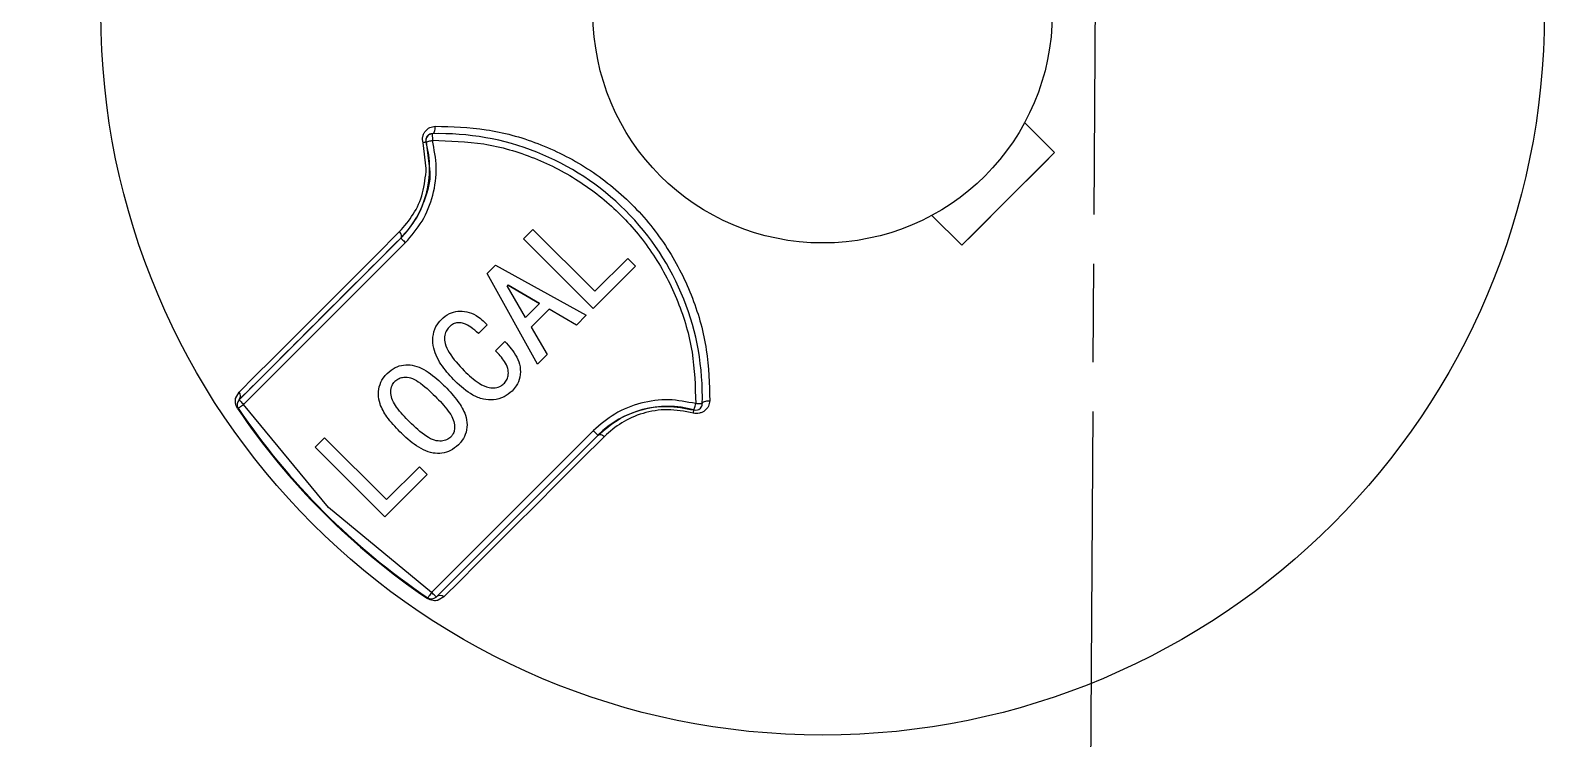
# Model space of a CAD drawing. Header units: millimetres. Extents: x 2003 to 4439, y 563 to 2285.
# Drawn here: x 2655.33 to 2702.08, y 1976.37 to 1997.94 of the extents above; entities that cross this region are included whole.
import ezdxf

# ---------------------------------------------------------------- set-up
doc = ezdxf.new("R2010")
doc.units = ezdxf.units.MM
doc.linetypes.add('AM_ISO08W050', pattern=[18, 12, -1.5, 3, -1.5])
doc.layers.add('AM_7', color=4, linetype='AM_ISO08W050', lineweight=25)

msp = doc.modelspace()

# ---------------------------------------------------------------- linework, layer by layer
at = {"color": 7, "linetype": 'Continuous', "lineweight": 25}
for p, q in [((2685.627, 1995.139), (2686.541, 1994.226)), ((2685.627, 1995.139), (2685.627, 1995.139)), ((2667.387, 1993.74), (2667.286, 1994.523)), ((2667.372, 1994.598), (2667.372, 1994.598)), ((2667.379, 1994.544), (2667.488, 1993.737)), ((2667.566, 1994.798), (2667.572, 1994.598)), ((2683.712, 1991.397), (2686.541, 1994.226)), ((2683.712, 1991.397), (2682.799, 1992.311)), ((2682.799, 1992.311), (2682.799, 1992.311)), ((2682.799, 1992.311), (2683.712, 1991.397)), ((2670.352, 1991.596), (2670.637, 1991.881)), ((2670.637, 1991.881), (2672.522, 1989.995)), ((2661.678, 1986.687), (2666.61, 1991.619)), ((2661.819, 1986.545), (2666.752, 1991.478)), ((2666.61, 1991.619), (2666.61, 1991.619)), ((2672.473, 1989.474), (2670.352, 1991.596)), ((2672.473, 1989.474), (2670.352, 1991.596)), ((2683.712, 1991.397), (2683.712, 1991.397)), ((2669.247, 1990.541), (2669.496, 1990.789)), ((2669.496, 1990.789), (2672.262, 1989.263)), ((2673.763, 1990.765), (2672.473, 1989.474)), ((2673.763, 1990.765), (2672.473, 1989.474)), ((2672.522, 1989.995), (2673.527, 1991)), ((2673.527, 1991), (2673.763, 1990.765)), ((2670.773, 1987.775), (2669.247, 1990.541)), ((2670.773, 1987.775), (2669.247, 1990.541)), ((2669.88, 1990.181), (2669.855, 1990.157)), ((2669.88, 1990.181), (2669.855, 1990.157)), ((2670.414, 1989.201), (2669.855, 1990.157)), ((2669.855, 1990.157), (2669.855, 1990.157)), ((2669.88, 1990.181), (2670.835, 1989.623)), ((2669.88, 1990.181), (2669.88, 1990.181)), ((2670.835, 1989.623), (2669.88, 1990.181)), ((2670.835, 1989.623), (2670.414, 1989.201)), ((2671.133, 1989.45), (2670.587, 1988.904)), ((2671.133, 1989.45), (2670.587, 1988.904)), ((2670.835, 1989.623), (2670.835, 1989.623)), ((2671.964, 1988.966), (2671.133, 1989.45)), ((2671.133, 1989.45), (2671.133, 1989.45)), ((2671.964, 1988.966), (2671.133, 1989.45)), ((2672.473, 1989.474), (2672.473, 1989.474)), ((2668.081, 1988.904), (2668.081, 1988.904)), ((2669.247, 1988.978), (2668.975, 1988.705)), ((2669.247, 1988.978), (2668.975, 1988.705)), ((2670.587, 1988.904), (2671.071, 1988.073)), ((2670.587, 1988.904), (2670.587, 1988.904)), ((2672.262, 1989.263), (2671.964, 1988.966)), ((2672.262, 1989.263), (2671.964, 1988.966)), ((2671.964, 1988.966), (2671.964, 1988.966)), ((2668.975, 1988.705), (2668.975, 1988.705)), ((2669.496, 1988.184), (2669.781, 1988.47)), ((2667.974, 1988.366), (2667.974, 1988.366)), ((2671.071, 1988.073), (2670.773, 1987.775)), ((2671.071, 1988.073), (2670.773, 1987.775)), ((2669.882, 1987.602), (2669.882, 1987.602)), ((2670.773, 1987.775), (2670.773, 1987.775)), ((2666.431, 1987.254), (2666.431, 1987.254)), ((2668.267, 1987.254), (2668.267, 1987.254)), ((2661.575, 1986.731), (2661.681, 1986.923)), ((2661.619, 1986.546), (2661.619, 1986.546)), ((2661.678, 1986.687), (2661.678, 1986.687)), ((2664.408, 1983.407), (2661.819, 1986.545)), ((2666.328, 1986.752), (2666.328, 1986.752)), ((2667.66, 1986.795), (2667.66, 1986.795)), ((2670.004, 1986.956), (2670.004, 1986.956)), ((2675.802, 1986.792), (2675.802, 1986.792)), ((2661.653, 1986.434), (2661.633, 1986.42)), ((2668.22, 1986.055), (2668.22, 1986.055)), ((2666.58, 1985.716), (2666.58, 1985.716)), ((2672.479, 1985.75), (2667.547, 1980.818)), ((2672.621, 1985.609), (2667.688, 1980.676)), ((2664, 1985.244), (2664.285, 1985.529)), ((2666.121, 1983.123), (2664, 1985.244)), ((2666.121, 1983.123), (2664, 1985.244)), ((2664.285, 1985.529), (2666.171, 1983.644)), ((2668.367, 1985.319), (2668.367, 1985.319)), ((2666.171, 1983.644), (2667.176, 1984.649)), ((2667.176, 1984.649), (2667.411, 1984.413)), ((2667.411, 1984.413), (2666.121, 1983.123)), ((2667.411, 1984.413), (2666.121, 1983.123)), ((2667.547, 1980.818), (2664.408, 1983.407)), ((2666.121, 1983.123), (2666.121, 1983.123)), ((2667.421, 1980.632), (2667.435, 1980.652)), ((2667.924, 1980.68), (2667.746, 1980.582))]:
    msp.add_line(p, q, dxfattribs=at)
at = {"color": 7, "linetype": 'Continuous', "lineweight": 25, "flags": 128}
for points in [[(2667.566, 1994.798), (2667.587, 1994.803), (2667.606, 1994.816), (2667.623, 1994.838), (2667.638, 1994.867), (2667.649, 1994.902), (2667.656, 1994.942), (2667.658, 1994.983), (2667.657, 1995.026)], [(2667.379, 1994.544), (2667.383, 1994.545), (2667.394, 1994.548), (2667.412, 1994.553), (2667.436, 1994.56), (2667.465, 1994.568), (2667.498, 1994.577), (2667.534, 1994.587), (2667.572, 1994.598)], [(2686.541, 1994.226), (2686.188, 1993.873), (2685.834, 1993.519), (2685.48, 1993.165), (2685.126, 1992.811), (2684.772, 1992.457), (2684.419, 1992.104), (2684.065, 1991.75), (2683.712, 1991.397)], [(2661.681, 1986.923), (2662.164, 1987.405), (2662.686, 1987.927), (2663.247, 1988.488), (2663.846, 1989.087), (2664.479, 1989.72), (2665.146, 1990.388), (2665.845, 1991.087), (2666.574, 1991.815)], [(2666.61, 1991.619), (2666.622, 1991.636), (2666.629, 1991.656), (2666.632, 1991.679), (2666.629, 1991.704), (2666.622, 1991.731), (2666.61, 1991.76), (2666.594, 1991.788), (2666.574, 1991.815)], [(2666.61, 1991.619), (2666.613, 1991.617), (2666.621, 1991.609), (2666.634, 1991.596), (2666.652, 1991.578), (2666.673, 1991.557), (2666.698, 1991.532), (2666.724, 1991.506), (2666.752, 1991.478)], [(2661.653, 1986.433), (2661.657, 1986.436), (2661.666, 1986.442), (2661.681, 1986.452), (2661.702, 1986.466), (2661.727, 1986.483), (2661.756, 1986.503), (2661.787, 1986.524), (2661.819, 1986.545)], [(2661.678, 1986.687), (2661.68, 1986.684), (2661.688, 1986.676), (2661.701, 1986.663), (2661.719, 1986.645), (2661.741, 1986.624), (2661.765, 1986.6), (2661.791, 1986.573), (2661.819, 1986.545)], [(2675.545, 1986.378), (2675.546, 1986.382), (2675.549, 1986.393), (2675.554, 1986.411), (2675.561, 1986.435), (2675.569, 1986.464), (2675.578, 1986.497), (2675.588, 1986.533), (2675.599, 1986.571)], [(2675.799, 1986.565), (2675.795, 1986.565), (2675.784, 1986.565), (2675.765, 1986.566), (2675.74, 1986.567), (2675.71, 1986.568), (2675.675, 1986.569), (2675.638, 1986.57), (2675.599, 1986.571)], [(2675.799, 1986.565), (2675.804, 1986.585), (2675.818, 1986.605), (2675.84, 1986.622), (2675.869, 1986.637), (2675.904, 1986.647), (2675.943, 1986.654), (2675.984, 1986.657), (2676.027, 1986.656)], [(2672.621, 1985.609), (2672.618, 1985.612), (2672.61, 1985.62), (2672.597, 1985.633), (2672.579, 1985.65), (2672.558, 1985.672), (2672.533, 1985.696), (2672.507, 1985.723), (2672.479, 1985.75)], [(2672.621, 1985.609), (2672.637, 1985.621), (2672.657, 1985.628), (2672.68, 1985.631), (2672.705, 1985.628), (2672.733, 1985.621), (2672.761, 1985.609), (2672.789, 1985.593), (2672.816, 1985.573)], [(2672.816, 1985.573), (2672.088, 1984.844), (2671.389, 1984.145), (2670.721, 1983.478), (2670.088, 1982.844), (2669.49, 1982.246), (2668.928, 1981.685), (2668.406, 1981.163), (2667.924, 1980.68)], [(2667.547, 1980.818), (2667.525, 1980.786), (2667.504, 1980.754), (2667.484, 1980.726), (2667.467, 1980.701), (2667.454, 1980.68), (2667.443, 1980.665), (2667.437, 1980.655), (2667.435, 1980.652)], [(2667.688, 1980.676), (2667.685, 1980.679), (2667.677, 1980.687), (2667.664, 1980.7), (2667.647, 1980.718), (2667.625, 1980.739), (2667.601, 1980.764), (2667.574, 1980.79), (2667.547, 1980.818)]]:
    msp.add_lwpolyline(points, dxfattribs=at)
at = {"color": 7, "linetype": 'Continuous', "lineweight": 25}
for radius in [22, 7]:
    msp.add_circle((2679.469, 1998.468), radius, dxfattribs=at)
for centre, radius, start, end in [((2646.47, 2035.674), 91.48, 295.79271, 180), ((2646.47, 2035.674), 91.48, 180, 290.22656), ((2646.47, 2035.674), 91.441, 295.84596, 351.20762), ((2646.47, 2035.674), 90.976, 296.50811, 351.20762), ((2646.47, 2035.674), 86.42, 299.88973, 350.7957), ((2664.489, 1993.741), 3, 315, 15.531), ((2667.486, 1993.864), 0.688, 98.909, 106.876), ((2667.572, 1994.598), 0.2, 135, 195.531), ((2667.572, 1994.598), 0.2, 91.6906, 135), ((2667.802, 1986.801), 8, 358.3094, 91.6906), ((2661.819, 1986.545), 0.2, 135, 214.039), ((2661.541, 1986.807), 0.182, 318.6226, 39.5362), ((2675.599, 1986.571), 0.2, 315, 358.3094), ((2679.469, 1998.468), 21.524, 214.039, 235.961), ((2679.469, 1998.468), 21.5, 214.039, 235.961), ((2674.742, 1983.488), 3, 74.469, 135), ((2674.865, 1986.485), 0.689, 343.1243, 351.0894), ((2675.599, 1986.571), 0.2, 254.469, 315), ((2667.547, 1980.818), 0.2, 235.961, 315), ((2667.808, 1980.54), 0.182, 50.5221, 130.0859)]:
    msp.add_arc(centre, radius, start, end, dxfattribs=at)
for points in [[(2740.21, 2035.674), (2740.123, 2032.607), (2739.949, 2026.471), (2738.546, 2017.357), (2736.321, 2008.419), (2733.213, 1999.744), (2729.275, 1991.414), (2724.537, 1983.511), (2719.049, 1976.11), (2712.861, 1969.283), (2706.034, 1963.096), (2698.633, 1957.607), (2690.73, 1952.87), (2682.4, 1948.931), (2673.725, 1945.823), (2664.787, 1943.598), (2655.673, 1942.195), (2649.538, 1942.021), (2646.47, 1941.934)], [(2744.144, 2024.885), (2743.619, 2021.233), (2742.571, 2013.93), (2739.452, 2003.287), (2735.244, 1993.044), (2729.888, 1983.343), (2723.484, 1974.304), (2716.102, 1966.042), (2707.84, 1958.661), (2698.801, 1952.256), (2689.1, 1946.901), (2678.857, 1942.693), (2668.214, 1939.573), (2660.911, 1938.525), (2657.259, 1938.001)], [(2743.941, 2018.342), (2743.255, 2015.048), (2741.882, 2008.46), (2738.561, 1998.907), (2734.357, 1989.724), (2729.222, 1981.021), (2723.232, 1972.884), (2716.445, 1965.4), (2708.931, 1958.644), (2700.769, 1952.69), (2692.044, 1947.591), (2682.843, 1943.427), (2673.277, 1940.147), (2666.682, 1938.803), (2663.385, 1938.13)], [(2666.61, 1991.619), (2665.646, 1990.655), (2663.717, 1988.726), (2662.357, 1987.367), (2661.678, 1986.687)]]:
    msp.add_open_spline(points, degree=3, dxfattribs=at)
for points, knots in [([(2688.754, 1961.602), (2690.932, 1962.876), (2695.917, 1965.79), (2702.982, 1971.444), (2709.946, 1978.276), (2716.065, 1985.886), (2721.288, 1994.134), (2725.516, 2002.929), (2728.793, 2012.137), (2730.068, 2018.512), (2730.706, 2021.7)], [0, 0, 0, 0, 0.099849, 0.228442, 0.357035, 0.485628, 0.614221, 0.742814, 0.871407, 1, 1, 1, 1]), ([(2667.286, 1994.523), (2667.28, 1994.555), (2667.266, 1994.619), (2667.278, 1994.715), (2667.308, 1994.804), (2667.373, 1994.904), (2667.487, 1994.999), (2667.6, 1995.017), (2667.657, 1995.026)], [0, 0, 0, 0, 0.123692, 0.250213, 0.373441, 0.501044, 0.749966, 1, 1, 1, 1]), ([(2667.657, 1995.026), (2668.172, 1995.013), (2669.2, 1994.989), (2670.797, 1994.553), (2672.326, 1993.791), (2673.691, 1992.692), (2674.79, 1991.328), (2675.553, 1989.798), (2675.99, 1988.201), (2676.014, 1987.171), (2676.027, 1986.656)], [0, 0, 0, 0, 0.125198, 0.2499957, 0.3751716, 0.4997698, 0.6246825, 0.749695, 0.8746376, 1, 1, 1, 1]), ([(2666.752, 1991.478), (2666.933, 1991.689), (2667.301, 1992.117), (2667.617, 1992.918), (2667.736, 1993.771), (2667.626, 1994.325), (2667.572, 1994.598)], [0, 0, 0, 0, 0.245589, 0.5, 0.754411, 1, 1, 1, 1]), ([(2667.566, 1994.798), (2667.557, 1994.797), (2667.531, 1994.795), (2667.481, 1994.779), (2667.43, 1994.744), (2667.393, 1994.693), (2667.375, 1994.643), (2667.37, 1994.593), (2667.376, 1994.56), (2667.379, 1994.544)], [0, 0, 0, 0, 0.0858052, 0.25106, 0.5005164, 0.655876, 0.7885052, 0.9015382, 1, 1, 1, 1]), ([(2667.572, 1994.598), (2668.097, 1994.582), (2669.158, 1994.552), (2670.701, 1994.098), (2672.122, 1993.361), (2673.355, 1992.354), (2674.363, 1991.121), (2675.099, 1989.7), (2675.553, 1988.156), (2675.584, 1987.096), (2675.599, 1986.571)], [0, 0, 0, 0, 0.123694, 0.25, 0.376306, 0.5, 0.623694, 0.75, 0.876306, 1, 1, 1, 1]), ([(2666.574, 1991.815), (2666.719, 1991.982), (2667.009, 1992.316), (2667.312, 1992.975), (2667.362, 1993.485), (2667.387, 1993.74)], [0, 0, 0, 0, 0.33293, 0.666707, 1, 1, 1, 1]), ([(2667.488, 1993.737), (2667.488, 1993.735), (2667.528, 1993.445), (2667.389, 1992.908), (2667.1, 1992.18), (2666.78, 1991.814), (2666.61, 1991.619)], [0, 0, 0, 0, 0.0026935, 0.3414816, 0.6510181, 1, 1, 1, 1]), ([(2667.846, 1989.139), (2667.924, 1989.205), (2668.072, 1989.329), (2668.35, 1989.399), (2668.633, 1989.385), (2668.956, 1989.256), (2669.139, 1989.082), (2669.247, 1988.978)], [0, 0, 0, 0, 0.190602, 0.35935, 0.52722, 0.719557, 1, 1, 1, 1]), ([(2668.267, 1987.254), (2668.131, 1987.4), (2667.855, 1987.695), (2667.609, 1988.165), (2667.571, 1988.596), (2667.652, 1988.913), (2667.786, 1989.069), (2667.846, 1989.139)], [0, 0, 0, 0, 0.278953, 0.561275, 0.716356, 0.872487, 1, 1, 1, 1]), ([(2668.081, 1988.904), (2668.049, 1988.865), (2667.977, 1988.78), (2667.932, 1988.599), (2667.958, 1988.37), (2668.137, 1987.996), (2668.373, 1987.751), (2668.54, 1987.576)], [0, 0, 0, 0, 0.0972515, 0.2128757, 0.3462685, 0.5366234, 1, 1, 1, 1]), ([(2668.975, 1988.705), (2668.901, 1988.774), (2668.767, 1988.9), (2668.56, 1989.014), (2668.382, 1989.048), (2668.243, 1989.022), (2668.145, 1988.963), (2668.098, 1988.919), (2668.081, 1988.904)], [0, 0, 0, 0, 0.29136, 0.535096, 0.673308, 0.812563, 0.935255, 1, 1, 1, 1]), ([(2668.975, 1988.705), (2668.901, 1988.774), (2668.767, 1988.9), (2668.56, 1989.014), (2668.382, 1989.048), (2668.243, 1989.022), (2668.145, 1988.963), (2668.098, 1988.919), (2668.081, 1988.904)], [0, 0, 0, 0, 0.29136, 0.535096, 0.673308, 0.812563, 0.935255, 1, 1, 1, 1]), ([(2669.781, 1988.47), (2669.915, 1988.317), (2670.117, 1988.087), (2670.264, 1987.696), (2670.252, 1987.385), (2670.157, 1987.128), (2670.048, 1987.006), (2670.004, 1986.956)], [0, 0, 0, 0, 0.351866, 0.532632, 0.714759, 0.884894, 1, 1, 1, 1]), ([(2669.768, 1987.192), (2669.8, 1987.232), (2669.862, 1987.31), (2669.894, 1987.473), (2669.884, 1987.663), (2669.746, 1987.919), (2669.595, 1988.079), (2669.496, 1988.184)], [0, 0, 0, 0, 0.132852, 0.257107, 0.423406, 0.622223, 1, 1, 1, 1]), ([(2666.58, 1985.716), (2666.443, 1985.862), (2666.203, 1986.117), (2665.972, 1986.511), (2665.907, 1986.862), (2665.957, 1987.158), (2666.077, 1987.364), (2666.169, 1987.461), (2666.196, 1987.489)], [0, 0, 0, 0, 0.29336, 0.511467, 0.658407, 0.805673, 0.942273, 1, 1, 1, 1]), ([(2666.196, 1987.489), (2666.273, 1987.556), (2666.418, 1987.681), (2666.691, 1987.763), (2666.969, 1987.755), (2667.353, 1987.615), (2667.677, 1987.365), (2667.895, 1987.153), (2667.957, 1987.093)], [0, 0, 0, 0, 0.148277, 0.278554, 0.408484, 0.552088, 0.872274, 1, 1, 1, 1]), ([(2668.54, 1987.576), (2668.686, 1987.437), (2668.91, 1987.221), (2669.255, 1987.057), (2669.49, 1987.045), (2669.656, 1987.094), (2669.736, 1987.163), (2669.768, 1987.192)], [0, 0, 0, 0, 0.421141, 0.650944, 0.779664, 0.909635, 1, 1, 1, 1]), ([(2666.878, 1986.013), (2666.739, 1986.158), (2666.544, 1986.362), (2666.35, 1986.66), (2666.294, 1986.879), (2666.311, 1987.071), (2666.375, 1987.194), (2666.42, 1987.242), (2666.431, 1987.254)], [0, 0, 0, 0, 0.411241, 0.579386, 0.722749, 0.866004, 0.96618, 1, 1, 1, 1]), ([(2666.431, 1987.254), (2666.471, 1987.286), (2666.551, 1987.351), (2666.722, 1987.386), (2666.931, 1987.365), (2667.27, 1987.173), (2667.496, 1986.954), (2667.66, 1986.795)], [0, 0, 0, 0, 0.104522, 0.209348, 0.351191, 0.528915, 1, 1, 1, 1]), ([(2666.431, 1987.254), (2666.471, 1987.286), (2666.551, 1987.351), (2666.722, 1987.386), (2666.931, 1987.365), (2667.27, 1987.173), (2667.496, 1986.954), (2667.66, 1986.795)], [0, 0, 0, 0, 0.104522, 0.209348, 0.351191, 0.528915, 1, 1, 1, 1]), ([(2667.957, 1987.093), (2668.095, 1986.947), (2668.34, 1986.685), (2668.579, 1986.284), (2668.646, 1985.926), (2668.597, 1985.634), (2668.478, 1985.437), (2668.392, 1985.345), (2668.367, 1985.319)], [0, 0, 0, 0, 0.292886, 0.524338, 0.670134, 0.816655, 0.945975, 1, 1, 1, 1]), ([(2670.004, 1986.956), (2669.926, 1986.891), (2669.76, 1986.752), (2669.443, 1986.676), (2669.109, 1986.692), (2668.691, 1986.866), (2668.436, 1987.099), (2668.267, 1987.254)], [0, 0, 0, 0, 0.153253, 0.324924, 0.478859, 0.655839, 1, 1, 1, 1]), ([(2670.004, 1986.956), (2669.926, 1986.891), (2669.76, 1986.752), (2669.443, 1986.676), (2669.109, 1986.692), (2668.691, 1986.866), (2668.436, 1987.099), (2668.267, 1987.254)], [0, 0, 0, 0, 0.153253, 0.324924, 0.478859, 0.655839, 1, 1, 1, 1]), ([(2661.633, 1986.42), (2661.625, 1986.433), (2661.608, 1986.46), (2661.582, 1986.52), (2661.559, 1986.621), (2661.569, 1986.688), (2661.575, 1986.731)], [0, 0, 0, 0, 0.1152277, 0.2337581, 0.5018731, 1, 1, 1, 1]), ([(2667.66, 1986.795), (2667.798, 1986.65), (2667.996, 1986.444), (2668.194, 1986.146), (2668.256, 1985.939), (2668.251, 1985.766), (2668.203, 1985.637), (2668.153, 1985.579), (2668.131, 1985.554)], [0, 0, 0, 0, 0.409684, 0.583644, 0.725379, 0.843759, 0.932231, 1, 1, 1, 1]), ([(2675.599, 1986.571), (2675.326, 1986.625), (2674.772, 1986.735), (2673.919, 1986.615), (2673.118, 1986.3), (2672.69, 1985.932), (2672.479, 1985.75)], [0, 0, 0, 0, 0.245589, 0.5, 0.754411, 1, 1, 1, 1]), ([(2676.027, 1986.656), (2676.018, 1986.599), (2676.001, 1986.486), (2675.906, 1986.372), (2675.805, 1986.307), (2675.717, 1986.277), (2675.621, 1986.265), (2675.556, 1986.278), (2675.524, 1986.285)], [0, 0, 0, 0, 0.249602, 0.498296, 0.625589, 0.748629, 0.875722, 1, 1, 1, 1]), ([(2672.621, 1985.609), (2672.815, 1985.778), (2673.181, 1986.095), (2673.909, 1986.401), (2674.712, 1986.538), (2675.273, 1986.43), (2675.545, 1986.378)], [0, 0, 0, 0, 0.265019, 0.500067, 0.757342, 1, 1, 1, 1]), ([(2675.524, 1986.285), (2675.261, 1986.334), (2674.736, 1986.433), (2673.977, 1986.298), (2673.317, 1986.011), (2672.983, 1985.719), (2672.816, 1985.573)], [0, 0, 0, 0, 0.249812, 0.499845, 0.75024, 1, 1, 1, 1]), ([(2668.367, 1985.319), (2668.289, 1985.252), (2668.143, 1985.126), (2667.865, 1985.045), (2667.577, 1985.053), (2667.186, 1985.194), (2666.859, 1985.445), (2666.642, 1985.656), (2666.58, 1985.716)], [0, 0, 0, 0, 0.146535, 0.278399, 0.409738, 0.559567, 0.875154, 1, 1, 1, 1]), ([(2668.367, 1985.319), (2668.289, 1985.252), (2668.143, 1985.126), (2667.865, 1985.045), (2667.577, 1985.053), (2667.186, 1985.194), (2666.859, 1985.445), (2666.642, 1985.656), (2666.58, 1985.716)], [0, 0, 0, 0, 0.146535, 0.278399, 0.409738, 0.559567, 0.875154, 1, 1, 1, 1]), ([(2668.131, 1985.554), (2668.091, 1985.522), (2668.01, 1985.456), (2667.833, 1985.422), (2667.618, 1985.442), (2667.271, 1985.633), (2667.042, 1985.854), (2666.878, 1986.013)], [0, 0, 0, 0, 0.102727, 0.209545, 0.355438, 0.53569, 1, 1, 1, 1]), ([(2667.746, 1980.582), (2667.742, 1980.579), (2667.706, 1980.558), (2667.62, 1980.56), (2667.522, 1980.58), (2667.462, 1980.607), (2667.434, 1980.624), (2667.421, 1980.632)], [0, 0, 0, 0, 0.0641655, 0.529622, 0.7809744, 0.8920347, 1, 1, 1, 1])]:
    msp.add_open_spline(points, degree=3, knots=knots, dxfattribs=at)
at = {"layer": 'AM_7'}
msp.add_line((2686.979, 1866.337), (2689.218, 2233.473), dxfattribs=at)

doc.saveas('drawing.dxf')
